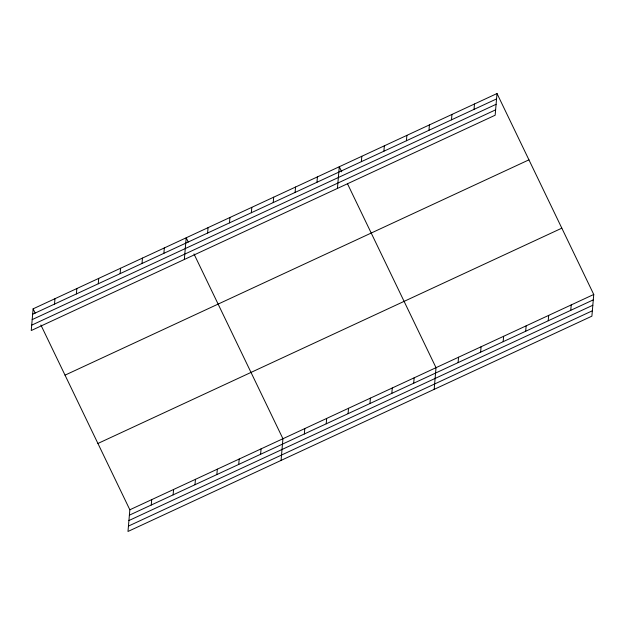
<?xml version="1.0" encoding="UTF-8"?>
<svg xmlns="http://www.w3.org/2000/svg" width="625" height="625" viewBox="0 0 625 625"><rect width="100%" height="100%" fill="white"/><g stroke="black" fill="none" stroke-linecap="round" stroke-linejoin="round"><path stroke-width="0.94" d="M33.109 308.844L31.25 330.531L495.156 115.219L497.016 93.531L33.109 308.844L35.156 313.094M54.516 304.086L54.977 298.695M76.391 293.938L76.852 288.539M98.258 283.781L98.719 278.391M120.125 273.633L120.586 268.242M142 263.484L142.461 258.094M40.883 324.992L129.844 509.781L127.984 531.469L591.891 316.156L593.75 294.469L497.016 93.531M163.867 253.336L164.328 247.938M151.25 505.023L151.711 499.633M184.336 259.477L186.195 237.789L188.242 242.039M173.117 494.875L173.578 489.477M207.609 233.031L208.07 227.641M194.992 484.719L195.453 479.328M229.477 222.883L229.938 217.492M216.859 474.57L217.32 469.18M251.344 212.734L251.812 207.336M238.727 464.422L239.188 459.031M273.219 202.578L273.68 197.188M260.602 454.273L261.062 448.875M295.086 192.43L295.547 187.039M281.07 460.414L282.93 438.727L193.977 253.945M316.953 182.281L317.422 176.891M304.336 433.969L304.805 428.578M337.43 188.422L339.289 166.734L341.742 171.836M326.211 423.82L326.672 418.43M361.359 161.672L361.82 156.281M348.078 413.672L348.539 408.281M383.891 151.219L384.352 145.82M369.945 403.523L370.414 398.125M406.422 140.758L406.891 135.367M391.82 393.367L392.281 387.977M428.961 130.297L429.422 124.906M413.688 383.219L414.148 377.828M451.492 119.844L451.953 114.445M434.164 389.359L436.023 367.68L347.477 183.742M474.023 109.383L474.484 103.992M458.094 362.609L458.555 357.219M480.625 352.156L481.086 346.758M503.156 341.695L503.617 336.305M525.688 331.234L526.148 325.844M548.219 320.781L548.688 315.391M570.758 310.32L571.219 304.93M32.648 314.234L496.555 98.922M32.188 319.609L496.094 104.305M31.711 325.148L495.617 109.844M65.031 375.148L528.938 159.844M97.922 443.469L561.828 228.164M129.844 509.781L593.75 294.469M129.383 515.172L593.289 299.867M128.922 520.547L592.828 305.242M128.445 526.094L592.352 310.781"/></g></svg>
